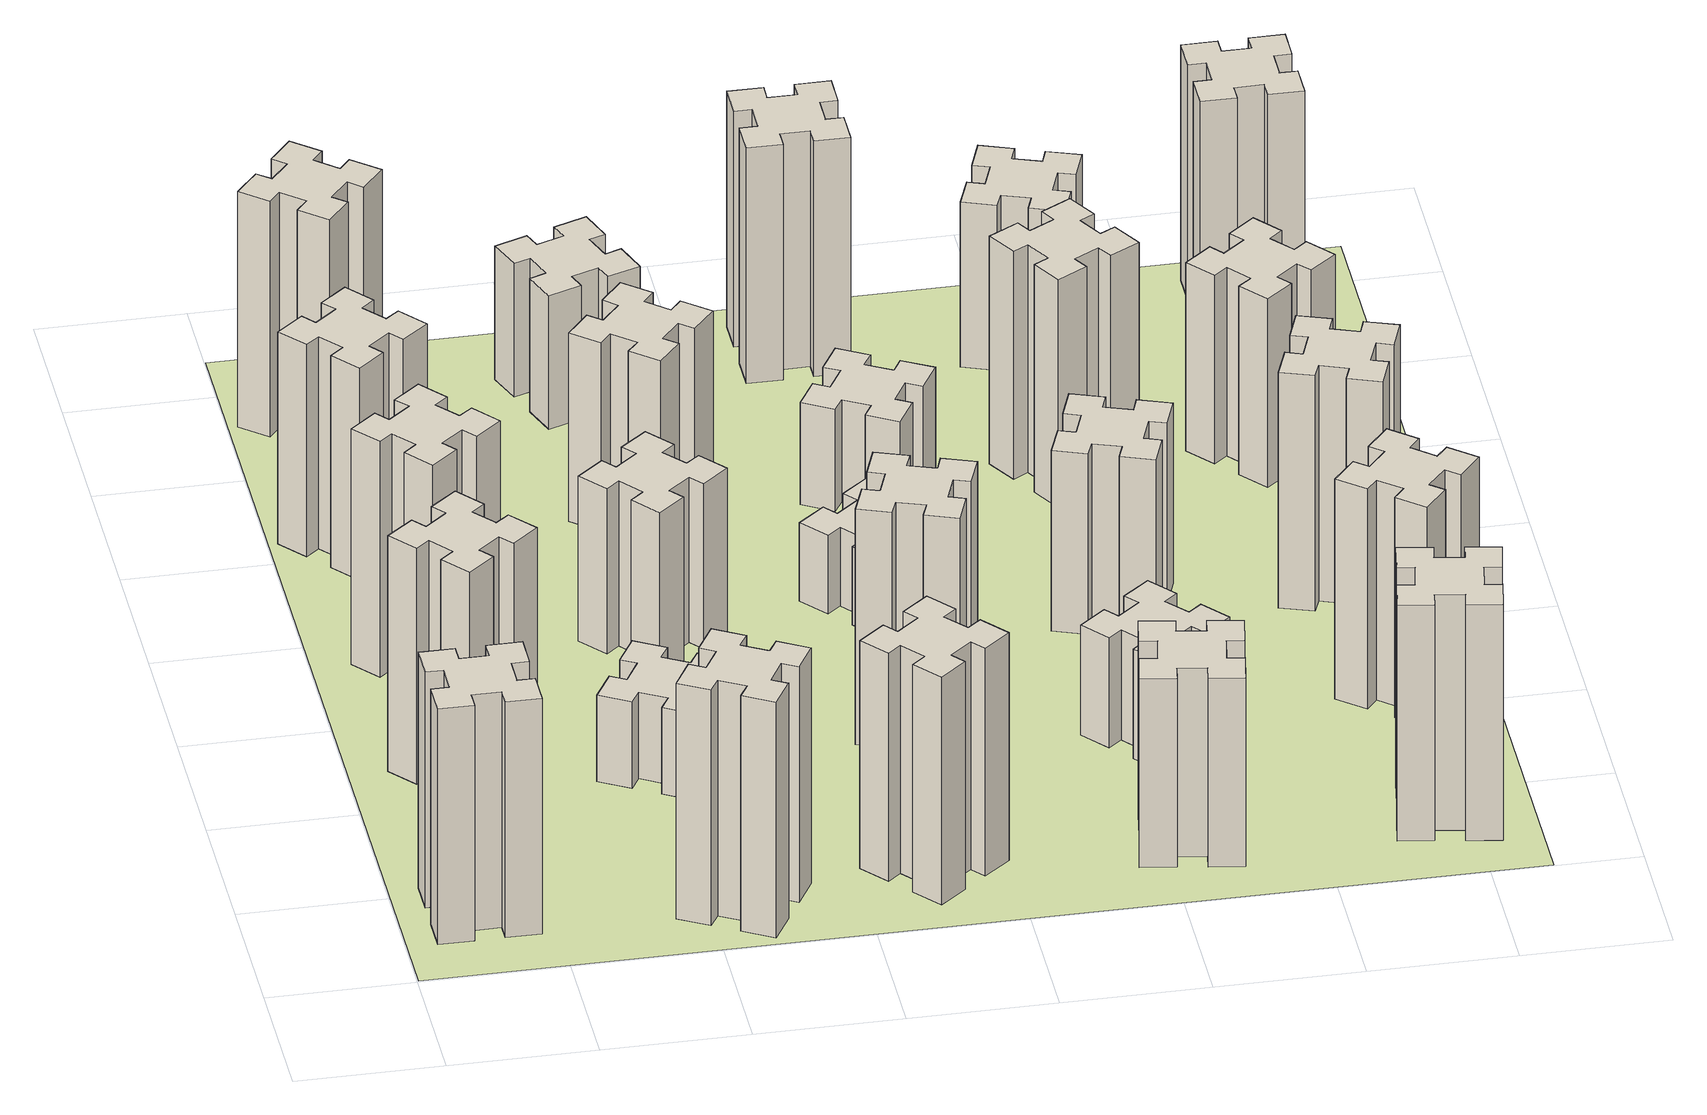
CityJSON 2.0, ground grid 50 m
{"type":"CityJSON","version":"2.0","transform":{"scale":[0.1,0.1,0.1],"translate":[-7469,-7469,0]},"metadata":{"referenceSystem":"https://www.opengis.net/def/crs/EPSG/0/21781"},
"CityObjects":{
"building1":{"type":"Building","attributes":{"class":"1000","function":"1000","usage":"1000","yearOfConstruction":2016,"roofType":"1000","measuredHeight":90,"storeysAboveGround":30,"storeysBelowGround":0},"geometry":[{"type":"Solid","lod":"1","boundaries":[[[[0,1,2,3,4,5,6,7,8,9,10,11,12,13,14,15,16,17,18,19]],[[17,16,20,21]],[[16,15,22,20]],[[15,14,23,22]],[[14,13,24,23]],[[13,12,25,24]],[[12,11,26,25]],[[11,10,27,26]],[[10,9,28,27]],[[9,8,29,28]],[[8,7,30,29]],[[7,6,31,30]],[[6,5,32,31]],[[5,4,33,32]],[[4,3,34,33]],[[3,2,35,34]],[[2,1,36,35]],[[1,0,37,36]],[[0,19,38,37]],[[19,18,39,38]],[[18,17,21,39]],[[24,25,26,27,28,29,30,31,32,33,34,35,36,37,38,39,21,20,22,23]]]]}]},
"building2":{"type":"Building","attributes":{"class":"1000","function":"1000","usage":"1000","yearOfConstruction":2016,"roofType":"1000","measuredHeight":90,"storeysAboveGround":30,"storeysBelowGround":0},"geometry":[{"type":"Solid","lod":"1","boundaries":[[[[40,41,42,43,44,45,46,47,48,49,50,51,52,53,54,55,56,57,58,59]],[[57,56,60,61]],[[56,55,62,60]],[[55,54,63,62]],[[54,53,64,63]],[[53,52,65,64]],[[52,51,66,65]],[[51,50,67,66]],[[50,49,68,67]],[[49,48,69,68]],[[48,47,70,69]],[[47,46,71,70]],[[46,45,72,71]],[[45,44,73,72]],[[44,43,74,73]],[[43,42,75,74]],[[42,41,76,75]],[[41,40,77,76]],[[40,59,78,77]],[[59,58,79,78]],[[58,57,61,79]],[[64,65,66,67,68,69,70,71,72,73,74,75,76,77,78,79,61,60,62,63]]]]}]},
"building3":{"type":"Building","attributes":{"class":"1000","function":"1000","usage":"1000","yearOfConstruction":2016,"roofType":"1000","measuredHeight":90,"storeysAboveGround":30,"storeysBelowGround":0},"geometry":[{"type":"Solid","lod":"1","boundaries":[[[[80,81,82,83,84,85,86,87,88,89,90,91,92,93,94,95,96,97,98,99]],[[97,96,100,101]],[[96,95,102,100]],[[95,94,103,102]],[[94,93,104,103]],[[93,92,105,104]],[[92,91,106,105]],[[91,90,107,106]],[[90,89,108,107]],[[89,88,109,108]],[[88,87,110,109]],[[87,86,111,110]],[[86,85,112,111]],[[85,84,113,112]],[[84,83,114,113]],[[83,82,115,114]],[[82,81,116,115]],[[81,80,117,116]],[[80,99,118,117]],[[99,98,119,118]],[[98,97,101,119]],[[104,105,106,107,108,109,110,111,112,113,114,115,116,117,118,119,101,100,102,103]]]]}]},
"building4":{"type":"Building","attributes":{"class":"1000","function":"1000","usage":"1000","yearOfConstruction":2016,"roofType":"1000","measuredHeight":81,"storeysAboveGround":30,"storeysBelowGround":0},"geometry":[{"type":"Solid","lod":"1","boundaries":[[[[120,121,122,123,124,125,126,127,128,129,130,131,132,133,134,135,136,137,138,139]],[[137,136,140,141]],[[136,135,142,140]],[[135,134,143,142]],[[134,133,144,143]],[[133,132,145,144]],[[132,131,146,145]],[[131,130,147,146]],[[130,129,148,147]],[[129,128,149,148]],[[128,127,150,149]],[[127,126,151,150]],[[126,125,152,151]],[[125,124,153,152]],[[124,123,154,153]],[[123,122,155,154]],[[122,121,156,155]],[[121,120,157,156]],[[120,139,158,157]],[[139,138,159,158]],[[138,137,141,159]],[[144,145,146,147,148,149,150,151,152,153,154,155,156,157,158,159,141,140,142,143]]]]}]},
"building5":{"type":"Building","attributes":{"class":"1000","function":"1000","usage":"1000","yearOfConstruction":2016,"roofType":"1000","measuredHeight":90,"storeysAboveGround":30,"storeysBelowGround":0},"geometry":[{"type":"Solid","lod":"1","boundaries":[[[[160,161,162,163,164,165,166,167,168,169,170,171,172,173,174,175,176,177,178,179]],[[177,176,180,181]],[[176,175,182,180]],[[175,174,183,182]],[[174,173,184,183]],[[173,172,185,184]],[[172,171,186,185]],[[171,170,187,186]],[[170,169,188,187]],[[169,168,189,188]],[[168,167,190,189]],[[167,166,191,190]],[[166,165,192,191]],[[165,164,193,192]],[[164,163,194,193]],[[163,162,195,194]],[[162,161,196,195]],[[161,160,197,196]],[[160,179,198,197]],[[179,178,199,198]],[[178,177,181,199]],[[184,185,186,187,188,189,190,191,192,193,194,195,196,197,198,199,181,180,182,183]]]]}]},
"building6":{"type":"Building","attributes":{"class":"1000","function":"1000","usage":"1000","yearOfConstruction":2016,"roofType":"1000","measuredHeight":90,"storeysAboveGround":30,"storeysBelowGround":0},"geometry":[{"type":"Solid","lod":"1","boundaries":[[[[200,201,202,203,204,205,206,207,208,209,210,211,212,213,214,215,216,217,218,219]],[[217,216,220,221]],[[216,215,222,220]],[[215,214,223,222]],[[214,213,224,223]],[[213,212,225,224]],[[212,211,226,225]],[[211,210,227,226]],[[210,209,228,227]],[[209,208,229,228]],[[208,207,230,229]],[[207,206,231,230]],[[206,205,232,231]],[[205,204,233,232]],[[204,203,234,233]],[[203,202,235,234]],[[202,201,236,235]],[[201,200,237,236]],[[200,219,238,237]],[[219,218,239,238]],[[218,217,221,239]],[[224,225,226,227,228,229,230,231,232,233,234,235,236,237,238,239,221,220,222,223]]]]}]},
"building7":{"type":"Building","attributes":{"class":"1000","function":"1000","usage":"1000","yearOfConstruction":2016,"roofType":"1000","measuredHeight":33,"storeysAboveGround":30,"storeysBelowGround":0},"geometry":[{"type":"Solid","lod":"1","boundaries":[[[[240,241,242,243,244,245,246,247,248,249,250,251,252,253,254,255,256,257,258,259]],[[257,256,260,261]],[[256,255,262,260]],[[255,254,263,262]],[[254,253,264,263]],[[253,252,265,264]],[[252,251,266,265]],[[251,250,267,266]],[[250,249,268,267]],[[249,248,269,268]],[[248,247,270,269]],[[247,246,271,270]],[[246,245,272,271]],[[245,244,273,272]],[[244,243,274,273]],[[243,242,275,274]],[[242,241,276,275]],[[241,240,277,276]],[[240,259,278,277]],[[259,258,279,278]],[[258,257,261,279]],[[264,265,266,267,268,269,270,271,272,273,274,275,276,277,278,279,261,260,262,263]]]]}]},
"building8":{"type":"Building","attributes":{"class":"1000","function":"1000","usage":"1000","yearOfConstruction":2016,"roofType":"1000","measuredHeight":63,"storeysAboveGround":30,"storeysBelowGround":0},"geometry":[{"type":"Solid","lod":"1","boundaries":[[[[280,281,282,283,284,285,286,287,288,289,290,291,292,293,294,295,296,297,298,299]],[[297,296,300,301]],[[296,295,302,300]],[[295,294,303,302]],[[294,293,304,303]],[[293,292,305,304]],[[292,291,306,305]],[[291,290,307,306]],[[290,289,308,307]],[[289,288,309,308]],[[288,287,310,309]],[[287,286,311,310]],[[286,285,312,311]],[[285,284,313,312]],[[284,283,314,313]],[[283,282,315,314]],[[282,281,316,315]],[[281,280,317,316]],[[280,299,318,317]],[[299,298,319,318]],[[298,297,301,319]],[[304,305,306,307,308,309,310,311,312,313,314,315,316,317,318,319,301,300,302,303]]]]}]},
"building9":{"type":"Building","attributes":{"class":"1000","function":"1000","usage":"1000","yearOfConstruction":2016,"roofType":"1000","measuredHeight":87,"storeysAboveGround":30,"storeysBelowGround":0},"geometry":[{"type":"Solid","lod":"1","boundaries":[[[[320,321,322,323,324,325,326,327,328,329,330,331,332,333,334,335,336,337,338,339]],[[337,336,340,341]],[[336,335,342,340]],[[335,334,343,342]],[[334,333,344,343]],[[333,332,345,344]],[[332,331,346,345]],[[331,330,347,346]],[[330,329,348,347]],[[329,328,349,348]],[[328,327,350,349]],[[327,326,351,350]],[[326,325,352,351]],[[325,324,353,352]],[[324,323,354,353]],[[323,322,355,354]],[[322,321,356,355]],[[321,320,357,356]],[[320,339,358,357]],[[339,338,359,358]],[[338,337,341,359]],[[344,345,346,347,348,349,350,351,352,353,354,355,356,357,358,359,341,340,342,343]]]]}]},
"building10":{"type":"Building","attributes":{"class":"1000","function":"1000","usage":"1000","yearOfConstruction":2016,"roofType":"1000","measuredHeight":72,"storeysAboveGround":30,"storeysBelowGround":0},"geometry":[{"type":"Solid","lod":"1","boundaries":[[[[360,361,362,363,364,365,366,367,368,369,370,371,372,373,374,375,376,377,378,379]],[[377,376,380,381]],[[376,375,382,380]],[[375,374,383,382]],[[374,373,384,383]],[[373,372,385,384]],[[372,371,386,385]],[[371,370,387,386]],[[370,369,388,387]],[[369,368,389,388]],[[368,367,390,389]],[[367,366,391,390]],[[366,365,392,391]],[[365,364,393,392]],[[364,363,394,393]],[[363,362,395,394]],[[362,361,396,395]],[[361,360,397,396]],[[360,379,398,397]],[[379,378,399,398]],[[378,377,381,399]],[[384,385,386,387,388,389,390,391,392,393,394,395,396,397,398,399,381,380,382,383]]]]}]},
"building11":{"type":"Building","attributes":{"class":"1000","function":"1000","usage":"1000","yearOfConstruction":2016,"roofType":"1000","measuredHeight":51,"storeysAboveGround":30,"storeysBelowGround":0},"geometry":[{"type":"Solid","lod":"1","boundaries":[[[[400,401,402,403,404,405,406,407,408,409,410,411,412,413,414,415,416,417,418,419]],[[417,416,420,421]],[[416,415,422,420]],[[415,414,423,422]],[[414,413,424,423]],[[413,412,425,424]],[[412,411,426,425]],[[411,410,427,426]],[[410,409,428,427]],[[409,408,429,428]],[[408,407,430,429]],[[407,406,431,430]],[[406,405,432,431]],[[405,404,433,432]],[[404,403,434,433]],[[403,402,435,434]],[[402,401,436,435]],[[401,400,437,436]],[[400,419,438,437]],[[419,418,439,438]],[[418,417,421,439]],[[424,425,426,427,428,429,430,431,432,433,434,435,436,437,438,439,421,420,422,423]]]]}]},
"building12":{"type":"Building","attributes":{"class":"1000","function":"1000","usage":"1000","yearOfConstruction":2016,"roofType":"1000","measuredHeight":90,"storeysAboveGround":30,"storeysBelowGround":0},"geometry":[{"type":"Solid","lod":"1","boundaries":[[[[440,441,442,443,444,445,446,447,448,449,450,451,452,453,454,455,456,457,458,459]],[[457,456,460,461]],[[456,455,462,460]],[[455,454,463,462]],[[454,453,464,463]],[[453,452,465,464]],[[452,451,466,465]],[[451,450,467,466]],[[450,449,468,467]],[[449,448,469,468]],[[448,447,470,469]],[[447,446,471,470]],[[446,445,472,471]],[[445,444,473,472]],[[444,443,474,473]],[[443,442,475,474]],[[442,441,476,475]],[[441,440,477,476]],[[440,459,478,477]],[[459,458,479,478]],[[458,457,461,479]],[[464,465,466,467,468,469,470,471,472,473,474,475,476,477,478,479,461,460,462,463]]]]}]},
"building13":{"type":"Building","attributes":{"class":"1000","function":"1000","usage":"1000","yearOfConstruction":2016,"roofType":"1000","measuredHeight":30,"storeysAboveGround":30,"storeysBelowGround":0},"geometry":[{"type":"Solid","lod":"1","boundaries":[[[[480,481,482,483,484,485,486,487,488,489,490,491,492,493,494,495,496,497,498,499]],[[497,496,500,501]],[[496,495,502,500]],[[495,494,503,502]],[[494,493,504,503]],[[493,492,505,504]],[[492,491,506,505]],[[491,490,507,506]],[[490,489,508,507]],[[489,488,509,508]],[[488,487,510,509]],[[487,486,511,510]],[[486,485,512,511]],[[485,484,513,512]],[[484,483,514,513]],[[483,482,515,514]],[[482,481,516,515]],[[481,480,517,516]],[[480,499,518,517]],[[499,498,519,518]],[[498,497,501,519]],[[504,505,506,507,508,509,510,511,512,513,514,515,516,517,518,519,501,500,502,503]]]]}]},
"building14":{"type":"Building","attributes":{"class":"1000","function":"1000","usage":"1000","yearOfConstruction":2016,"roofType":"1000","measuredHeight":72,"storeysAboveGround":30,"storeysBelowGround":0},"geometry":[{"type":"Solid","lod":"1","boundaries":[[[[520,521,522,523,524,525,526,527,528,529,530,531,532,533,534,535,536,537,538,539]],[[537,536,540,541]],[[536,535,542,540]],[[535,534,543,542]],[[534,533,544,543]],[[533,532,545,544]],[[532,531,546,545]],[[531,530,547,546]],[[530,529,548,547]],[[529,528,549,548]],[[528,527,550,549]],[[527,526,551,550]],[[526,525,552,551]],[[525,524,553,552]],[[524,523,554,553]],[[523,522,555,554]],[[522,521,556,555]],[[521,520,557,556]],[[520,539,558,557]],[[539,538,559,558]],[[538,537,541,559]],[[544,545,546,547,548,549,550,551,552,553,554,555,556,557,558,559,541,540,542,543]]]]}]},
"building15":{"type":"Building","attributes":{"class":"1000","function":"1000","usage":"1000","yearOfConstruction":2016,"roofType":"1000","measuredHeight":39,"storeysAboveGround":30,"storeysBelowGround":0},"geometry":[{"type":"Solid","lod":"1","boundaries":[[[[560,561,562,563,564,565,566,567,568,569,570,571,572,573,574,575,576,577,578,579]],[[577,576,580,581]],[[576,575,582,580]],[[575,574,583,582]],[[574,573,584,583]],[[573,572,585,584]],[[572,571,586,585]],[[571,570,587,586]],[[570,569,588,587]],[[569,568,589,588]],[[568,567,590,589]],[[567,566,591,590]],[[566,565,592,591]],[[565,564,593,592]],[[564,563,594,593]],[[563,562,595,594]],[[562,561,596,595]],[[561,560,597,596]],[[560,579,598,597]],[[579,578,599,598]],[[578,577,581,599]],[[584,585,586,587,588,589,590,591,592,593,594,595,596,597,598,599,581,580,582,583]]]]}]},
"building16":{"type":"Building","attributes":{"class":"1000","function":"1000","usage":"1000","yearOfConstruction":2016,"roofType":"1000","measuredHeight":90,"storeysAboveGround":30,"storeysBelowGround":0},"geometry":[{"type":"Solid","lod":"1","boundaries":[[[[600,601,602,603,604,605,606,607,608,609,610,611,612,613,614,615,616,617,618,619]],[[617,616,620,621]],[[616,615,622,620]],[[615,614,623,622]],[[614,613,624,623]],[[613,612,625,624]],[[612,611,626,625]],[[611,610,627,626]],[[610,609,628,627]],[[609,608,629,628]],[[608,607,630,629]],[[607,606,631,630]],[[606,605,632,631]],[[605,604,633,632]],[[604,603,634,633]],[[603,602,635,634]],[[602,601,636,635]],[[601,600,637,636]],[[600,619,638,637]],[[619,618,639,638]],[[618,617,621,639]],[[624,625,626,627,628,629,630,631,632,633,634,635,636,637,638,639,621,620,622,623]]]]}]},
"building17":{"type":"Building","attributes":{"class":"1000","function":"1000","usage":"1000","yearOfConstruction":2016,"roofType":"1000","measuredHeight":42,"storeysAboveGround":30,"storeysBelowGround":0},"geometry":[{"type":"Solid","lod":"1","boundaries":[[[[640,641,642,643,644,645,646,647,648,649,650,651,652,653,654,655,656,657,658,659]],[[657,656,660,661]],[[656,655,662,660]],[[655,654,663,662]],[[654,653,664,663]],[[653,652,665,664]],[[652,651,666,665]],[[651,650,667,666]],[[650,649,668,667]],[[649,648,669,668]],[[648,647,670,669]],[[647,646,671,670]],[[646,645,672,671]],[[645,644,673,672]],[[644,643,674,673]],[[643,642,675,674]],[[642,641,676,675]],[[641,640,677,676]],[[640,659,678,677]],[[659,658,679,678]],[[658,657,661,679]],[[664,665,666,667,668,669,670,671,672,673,674,675,676,677,678,679,661,660,662,663]]]]}]},
"building18":{"type":"Building","attributes":{"class":"1000","function":"1000","usage":"1000","yearOfConstruction":2016,"roofType":"1000","measuredHeight":69,"storeysAboveGround":30,"storeysBelowGround":0},"geometry":[{"type":"Solid","lod":"1","boundaries":[[[[680,681,682,683,684,685,686,687,688,689,690,691,692,693,694,695,696,697,698,699]],[[697,696,700,701]],[[696,695,702,700]],[[695,694,703,702]],[[694,693,704,703]],[[693,692,705,704]],[[692,691,706,705]],[[691,690,707,706]],[[690,689,708,707]],[[689,688,709,708]],[[688,687,710,709]],[[687,686,711,710]],[[686,685,712,711]],[[685,684,713,712]],[[684,683,714,713]],[[683,682,715,714]],[[682,681,716,715]],[[681,680,717,716]],[[680,699,718,717]],[[699,698,719,718]],[[698,697,701,719]],[[704,705,706,707,708,709,710,711,712,713,714,715,716,717,718,719,701,700,702,703]]]]}]},
"building19":{"type":"Building","attributes":{"class":"1000","function":"1000","usage":"1000","yearOfConstruction":2016,"roofType":"1000","measuredHeight":87,"storeysAboveGround":30,"storeysBelowGround":0},"geometry":[{"type":"Solid","lod":"1","boundaries":[[[[720,721,722,723,724,725,726,727,728,729,730,731,732,733,734,735,736,737,738,739]],[[737,736,740,741]],[[736,735,742,740]],[[735,734,743,742]],[[734,733,744,743]],[[733,732,745,744]],[[732,731,746,745]],[[731,730,747,746]],[[730,729,748,747]],[[729,728,749,748]],[[728,727,750,749]],[[727,726,751,750]],[[726,725,752,751]],[[725,724,753,752]],[[724,723,754,753]],[[723,722,755,754]],[[722,721,756,755]],[[721,720,757,756]],[[720,739,758,757]],[[739,738,759,758]],[[738,737,741,759]],[[744,745,746,747,748,749,750,751,752,753,754,755,756,757,758,759,741,740,742,743]]]]}]},
"building20":{"type":"Building","attributes":{"class":"1000","function":"1000","usage":"1000","yearOfConstruction":2016,"roofType":"1000","measuredHeight":90,"storeysAboveGround":30,"storeysBelowGround":0},"geometry":[{"type":"Solid","lod":"1","boundaries":[[[[760,761,762,763,764,765,766,767,768,769,770,771,772,773,774,775,776,777,778,779]],[[777,776,780,781]],[[776,775,782,780]],[[775,774,783,782]],[[774,773,784,783]],[[773,772,785,784]],[[772,771,786,785]],[[771,770,787,786]],[[770,769,788,787]],[[769,768,789,788]],[[768,767,790,789]],[[767,766,791,790]],[[766,765,792,791]],[[765,764,793,792]],[[764,763,794,793]],[[763,762,795,794]],[[762,761,796,795]],[[761,760,797,796]],[[760,779,798,797]],[[779,778,799,798]],[[778,777,781,799]],[[784,785,786,787,788,789,790,791,792,793,794,795,796,797,798,799,781,780,782,783]]]]}]},
"building21":{"type":"Building","attributes":{"class":"1000","function":"1000","usage":"1000","yearOfConstruction":2016,"roofType":"1000","measuredHeight":63,"storeysAboveGround":30,"storeysBelowGround":0},"geometry":[{"type":"Solid","lod":"1","boundaries":[[[[800,801,802,803,804,805,806,807,808,809,810,811,812,813,814,815,816,817,818,819]],[[817,816,820,821]],[[816,815,822,820]],[[815,814,823,822]],[[814,813,824,823]],[[813,812,825,824]],[[812,811,826,825]],[[811,810,827,826]],[[810,809,828,827]],[[809,808,829,828]],[[808,807,830,829]],[[807,806,831,830]],[[806,805,832,831]],[[805,804,833,832]],[[804,803,834,833]],[[803,802,835,834]],[[802,801,836,835]],[[801,800,837,836]],[[800,819,838,837]],[[819,818,839,838]],[[818,817,821,839]],[[824,825,826,827,828,829,830,831,832,833,834,835,836,837,838,839,821,820,822,823]]]]}]},
"building22":{"type":"Building","attributes":{"class":"1000","function":"1000","usage":"1000","yearOfConstruction":2016,"roofType":"1000","measuredHeight":84,"storeysAboveGround":30,"storeysBelowGround":0},"geometry":[{"type":"Solid","lod":"1","boundaries":[[[[840,841,842,843,844,845,846,847,848,849,850,851,852,853,854,855,856,857,858,859]],[[857,856,860,861]],[[856,855,862,860]],[[855,854,863,862]],[[854,853,864,863]],[[853,852,865,864]],[[852,851,866,865]],[[851,850,867,866]],[[850,849,868,867]],[[849,848,869,868]],[[848,847,870,869]],[[847,846,871,870]],[[846,845,872,871]],[[845,844,873,872]],[[844,843,874,873]],[[843,842,875,874]],[[842,841,876,875]],[[841,840,877,876]],[[840,859,878,877]],[[859,858,879,878]],[[858,857,861,879]],[[864,865,866,867,868,869,870,871,872,873,874,875,876,877,878,879,861,860,862,863]]]]}]},
"building23":{"type":"Building","attributes":{"class":"1000","function":"1000","usage":"1000","yearOfConstruction":2016,"roofType":"1000","measuredHeight":90,"storeysAboveGround":30,"storeysBelowGround":0},"geometry":[{"type":"Solid","lod":"1","boundaries":[[[[880,881,882,883,884,885,886,887,888,889,890,891,892,893,894,895,896,897,898,899]],[[897,896,900,901]],[[896,895,902,900]],[[895,894,903,902]],[[894,893,904,903]],[[893,892,905,904]],[[892,891,906,905]],[[891,890,907,906]],[[890,889,908,907]],[[889,888,909,908]],[[888,887,910,909]],[[887,886,911,910]],[[886,885,912,911]],[[885,884,913,912]],[[884,883,914,913]],[[883,882,915,914]],[[882,881,916,915]],[[881,880,917,916]],[[880,899,918,917]],[[899,898,919,918]],[[898,897,901,919]],[[904,905,906,907,908,909,910,911,912,913,914,915,916,917,918,919,901,900,902,903]]]]}]},
"building24":{"type":"Building","attributes":{"class":"1000","function":"1000","usage":"1000","yearOfConstruction":2016,"roofType":"1000","measuredHeight":72,"storeysAboveGround":30,"storeysBelowGround":0},"geometry":[{"type":"Solid","lod":"1","boundaries":[[[[920,921,922,923,924,925,926,927,928,929,930,931,932,933,934,935,936,937,938,939]],[[937,936,940,941]],[[936,935,942,940]],[[935,934,943,942]],[[934,933,944,943]],[[933,932,945,944]],[[932,931,946,945]],[[931,930,947,946]],[[930,929,948,947]],[[929,928,949,948]],[[928,927,950,949]],[[927,926,951,950]],[[926,925,952,951]],[[925,924,953,952]],[[924,923,954,953]],[[923,922,955,954]],[[922,921,956,955]],[[921,920,957,956]],[[920,939,958,957]],[[939,938,959,958]],[[938,937,941,959]],[[944,945,946,947,948,949,950,951,952,953,954,955,956,957,958,959,941,940,942,943]]]]}]},
"building25":{"type":"Building","attributes":{"class":"1000","function":"1000","usage":"1000","yearOfConstruction":2016,"roofType":"1000","measuredHeight":90,"storeysAboveGround":30,"storeysBelowGround":0},"geometry":[{"type":"Solid","lod":"1","boundaries":[[[[960,961,962,963,964,965,966,967,968,969,970,971,972,973,974,975,976,977,978,979]],[[977,976,980,981]],[[976,975,982,980]],[[975,974,983,982]],[[974,973,984,983]],[[973,972,985,984]],[[972,971,986,985]],[[971,970,987,986]],[[970,969,988,987]],[[969,968,989,988]],[[968,967,990,989]],[[967,966,991,990]],[[966,965,992,991]],[[965,964,993,992]],[[964,963,994,993]],[[963,962,995,994]],[[962,961,996,995]],[[961,960,997,996]],[[960,979,998,997]],[[979,978,999,998]],[[978,977,981,999]],[[984,985,986,987,988,989,990,991,992,993,994,995,996,997,998,999,981,980,982,983]]]]}]},
"landuse1":{"type":"LandUse","attributes":{"name":"plot1","function":"1010"},"geometry":[{"type":"MultiSurface","lod":"1","boundaries":[[[1000,1001,1002,1003]]]}]}
},
"vertices":[
[165,425,0],[165,325,0],[105,325,0],[105,205,0],[225,205,0],[225,265,0],[325,265,0],[325,205,0],[445,205,0],[445,325,0],[385,325,0],[385,425,0],[445,425,0],[445,545,0],[325,545,0],[325,485,0],[225,485,0],[225,545,0],[105,545,0],[105,425,0],[225,485,900],[225,545,900],[325,485,900],[325,545,900],[445,545,900],[445,425,900],[385,425,900],[385,325,900],[445,325,900],[445,205,900],[325,205,900],[325,265,900],[225,265,900],[225,205,900],[105,205,900],[105,325,900],[165,325,900],[165,425,900],[105,425,900],[105,545,900],
[492,1248,0],[427,1324,0],[473,1363,0],[396,1455,0],[304,1378,0],[343,1332,0],[266,1267,0],[228,1313,0],[136,1236,0],[213,1144,0],[259,1183,0],[323,1106,0],[277,1068,0],[354,976,0],[446,1053,0],[408,1099,0],[484,1163,0],[523,1117,0],[615,1194,0],[538,1286,0],[484,1163,900],[523,1117,900],[408,1099,900],[446,1053,900],[354,976,900],[277,1068,900],[323,1106,900],[259,1183,900],[213,1144,900],[136,1236,900],[228,1313,900],[266,1267,900],[343,1332,900],[304,1378,900],[396,1455,900],[473,1363,900],[427,1324,900],[492,1248,900],[538,1286,900],[615,1194,900],
[492,1888,0],[427,1964,0],[473,2003,0],[396,2095,0],[304,2018,0],[343,1972,0],[266,1907,0],[228,1953,0],[136,1876,0],[213,1784,0],[259,1823,0],[323,1746,0],[277,1708,0],[354,1616,0],[446,1693,0],[408,1739,0],[484,1803,0],[523,1757,0],[615,1834,0],[538,1926,0],[484,1803,900],[523,1757,900],[408,1739,900],[446,1693,900],[354,1616,900],[277,1708,900],[323,1746,900],[259,1823,900],[213,1784,900],[136,1876,900],[228,1953,900],[266,1907,900],[343,1972,900],[304,2018,900],[396,2095,900],[473,2003,900],[427,1964,900],[492,1888,900],[538,1926,900],[615,1834,900],
[243,2712,0],[166,2647,0],[128,2693,0],[36,2616,0],[113,2524,0],[159,2563,0],[223,2486,0],[177,2448,0],[254,2356,0],[346,2433,0],[308,2479,0],[384,2543,0],[423,2497,0],[515,2574,0],[438,2666,0],[392,2628,0],[327,2704,0],[373,2743,0],[296,2835,0],[204,2758,0],[327,2704,810],[373,2743,810],[392,2628,810],[438,2666,810],[515,2574,810],[423,2497,810],[384,2543,810],[308,2479,810],[346,2433,810],[254,2356,810],[177,2448,810],[223,2486,810],[159,2563,810],[113,2524,810],[36,2616,810],[128,2693,810],[166,2647,810],[243,2712,810],[204,2758,810],[296,2835,810],
[1214,346,0],[1127,396,0],[1157,448,0],[1053,508,0],[993,404,0],[1045,374,0],[995,287,0],[943,317,0],[883,213,0],[987,153,0],[1017,205,0],[1104,155,0],[1074,103,0],[1178,43,0],[1238,147,0],[1186,177,0],[1236,264,0],[1288,234,0],[1348,338,0],[1244,398,0],[1236,264,900],[1288,234,900],[1186,177,900],[1238,147,900],[1178,43,900],[1074,103,900],[1104,155,900],[1017,205,900],[987,153,900],[883,213,900],[943,317,900],[995,287,900],[1045,374,900],[993,404,900],[1053,508,900],[1157,448,900],[1127,396,900],[1214,346,900],[1244,398,900],[1348,338,900],
[384,3387,0],[308,3452,0],[346,3498,0],[254,3575,0],[177,3483,0],[223,3444,0],[159,3368,0],[113,3406,0],[36,3314,0],[128,3237,0],[166,3283,0],[243,3219,0],[204,3173,0],[296,3096,0],[373,3188,0],[327,3226,0],[392,3303,0],[438,3264,0],[515,3356,0],[423,3433,0],[392,3303,900],[438,3264,900],[327,3226,900],[373,3188,900],[296,3096,900],[204,3173,900],[243,3219,900],[166,3283,900],[128,3237,900],[36,3314,900],[113,3406,900],[159,3368,900],[223,3444,900],[177,3483,900],[254,3575,900],[346,3498,900],[308,3452,900],[384,3387,900],[423,3433,900],[515,3356,900],
[1086,1017,0],[1136,1104,0],[1188,1074,0],[1248,1178,0],[1144,1238,0],[1114,1186,0],[1027,1236,0],[1057,1288,0],[953,1348,0],[893,1244,0],[945,1214,0],[895,1127,0],[843,1157,0],[783,1053,0],[887,993,0],[917,1045,0],[1004,995,0],[974,943,0],[1078,883,0],[1138,987,0],[1004,995,330],[974,943,330],[917,1045,330],[887,993,330],[783,1053,330],[843,1157,330],[895,1127,330],[945,1214,330],[893,1244,330],[953,1348,330],[1057,1288,330],[1027,1236,330],[1114,1186,330],[1144,1238,330],[1248,1178,330],[1188,1074,330],[1136,1104,330],[1086,1017,330],[1138,987,330],[1078,883,330],
[1083,1972,0],[1006,1907,0],[968,1953,0],[876,1876,0],[953,1784,0],[999,1823,0],[1063,1746,0],[1017,1708,0],[1094,1616,0],[1186,1693,0],[1148,1739,0],[1224,1803,0],[1263,1757,0],[1355,1834,0],[1278,1926,0],[1232,1888,0],[1167,1964,0],[1213,2003,0],[1136,2095,0],[1044,2018,0],[1167,1964,630],[1213,2003,630],[1232,1888,630],[1278,1926,630],[1355,1834,630],[1263,1757,630],[1224,1803,630],[1148,1739,630],[1186,1693,630],[1094,1616,630],[1017,1708,630],[1063,1746,630],[999,1823,630],[953,1784,630],[876,1876,630],[968,1953,630],[1006,1907,630],[1083,1972,630],[1044,2018,630],[1136,2095,630],
[1639,343,0],[1703,266,0],[1657,228,0],[1734,136,0],[1826,213,0],[1788,259,0],[1864,323,0],[1903,277,0],[1995,354,0],[1918,446,0],[1872,408,0],[1807,484,0],[1853,523,0],[1776,615,0],[1684,538,0],[1723,492,0],[1646,427,0],[1608,473,0],[1516,396,0],[1593,304,0],[1646,427,870],[1608,473,870],[1723,492,870],[1684,538,870],[1776,615,870],[1853,523,870],[1807,484,870],[1872,408,870],[1918,446,870],[1995,354,870],[1903,277,870],[1864,323,870],[1788,259,870],[1826,213,870],[1734,136,870],[1657,228,870],[1703,266,870],[1639,343,870],[1593,304,870],[1516,396,870],
[1267,2486,0],[1332,2563,0],[1378,2524,0],[1455,2616,0],[1363,2693,0],[1324,2647,0],[1248,2712,0],[1286,2758,0],[1194,2835,0],[1117,2743,0],[1163,2704,0],[1099,2628,0],[1053,2666,0],[976,2574,0],[1068,2497,0],[1106,2543,0],[1183,2479,0],[1144,2433,0],[1236,2356,0],[1313,2448,0],[1183,2479,720],[1144,2433,720],[1106,2543,720],[1068,2497,720],[976,2574,720],[1053,2666,720],[1099,2628,720],[1163,2704,720],[1117,2743,720],[1194,2835,720],[1286,2758,720],[1248,2712,720],[1324,2647,720],[1363,2693,720],[1455,2616,720],[1378,2524,720],[1332,2563,720],[1267,2486,720],[1313,2448,720],[1236,2356,720],
[1125,3456,0],[1031,3422,0],[1010,3478,0],[897,3437,0],[939,3324,0],[995,3345,0],[1029,3251,0],[973,3230,0],[1014,3117,0],[1127,3159,0],[1106,3215,0],[1200,3249,0],[1220,3193,0],[1333,3234,0],[1292,3347,0],[1236,3326,0],[1202,3420,0],[1258,3440,0],[1217,3553,0],[1104,3512,0],[1202,3420,510],[1258,3440,510],[1236,3326,510],[1292,3347,510],[1333,3234,510],[1220,3193,510],[1200,3249,510],[1106,3215,510],[1127,3159,510],[1014,3117,510],[973,3230,510],[1029,3251,510],[995,3345,510],[939,3324,510],[897,3437,510],[1010,3478,510],[1031,3422,510],[1125,3456,510],[1104,3512,510],[1217,3553,510],
[1769,1300,0],[1735,1206,0],[1679,1227,0],[1637,1114,0],[1750,1073,0],[1771,1129,0],[1865,1095,0],[1844,1039,0],[1957,997,0],[1998,1110,0],[1942,1131,0],[1976,1225,0],[2032,1204,0],[2073,1317,0],[1960,1358,0],[1940,1302,0],[1846,1336,0],[1867,1392,0],[1754,1433,0],[1713,1320,0],[1846,1336,900],[1867,1392,900],[1940,1302,900],[1960,1358,900],[2073,1317,900],[2032,1204,900],[1976,1225,900],[1942,1131,900],[1998,1110,900],[1957,997,900],[1844,1039,900],[1865,1095,900],[1771,1129,900],[1750,1073,900],[1637,1114,900],[1679,1227,900],[1735,1206,900],[1769,1300,900],[1713,1320,900],[1754,1433,900],
[1972,1988,0],[1907,2064,0],[1953,2103,0],[1876,2195,0],[1784,2118,0],[1823,2072,0],[1746,2007,0],[1708,2053,0],[1616,1976,0],[1693,1884,0],[1739,1923,0],[1803,1846,0],[1757,1808,0],[1834,1716,0],[1926,1793,0],[1888,1839,0],[1964,1903,0],[2003,1857,0],[2095,1934,0],[2018,2026,0],[1964,1903,300],[2003,1857,300],[1888,1839,300],[1926,1793,300],[1834,1716,300],[1757,1808,300],[1803,1846,300],[1739,1923,300],[1693,1884,300],[1616,1976,300],[1708,2053,300],[1746,2007,300],[1823,2072,300],[1784,2118,300],[1876,2195,300],[1953,2103,300],[1907,2064,300],[1972,1988,300],[2018,2026,300],[2095,1934,300],
[2496,444,0],[2478,345,0],[2419,356,0],[2398,237,0],[2517,217,0],[2527,276,0],[2625,258,0],[2615,199,0],[2733,178,0],[2754,297,0],[2695,307,0],[2712,405,0],[2771,395,0],[2792,513,0],[2674,534,0],[2664,475,0],[2565,492,0],[2576,551,0],[2457,572,0],[2437,454,0],[2565,492,720],[2576,551,720],[2664,475,720],[2674,534,720],[2792,513,720],[2771,395,720],[2712,405,720],[2695,307,720],[2754,297,720],[2733,178,720],[2615,199,720],[2625,258,720],[2527,276,720],[2517,217,720],[2398,237,720],[2419,356,720],[2478,345,720],[2496,444,720],[2437,454,720],[2457,572,720],
[2026,2497,0],[2076,2584,0],[2128,2554,0],[2188,2658,0],[2084,2718,0],[2054,2666,0],[1967,2716,0],[1997,2768,0],[1893,2828,0],[1833,2724,0],[1885,2694,0],[1835,2607,0],[1783,2637,0],[1723,2533,0],[1827,2473,0],[1857,2525,0],[1944,2475,0],[1914,2423,0],[2018,2363,0],[2078,2467,0],[1944,2475,390],[1914,2423,390],[1857,2525,390],[1827,2473,390],[1723,2533,390],[1783,2637,390],[1835,2607,390],[1885,2694,390],[1833,2724,390],[1893,2828,390],[1997,2768,390],[1967,2716,390],[2054,2666,390],[2084,2718,390],[2188,2658,390],[2128,2554,390],[2076,2584,390],[2026,2497,390],[2078,2467,390],[2018,2363,390],
[1745,3485,0],[1745,3385,0],[1685,3385,0],[1685,3265,0],[1805,3265,0],[1805,3325,0],[1905,3325,0],[1905,3265,0],[2025,3265,0],[2025,3385,0],[1965,3385,0],[1965,3485,0],[2025,3485,0],[2025,3605,0],[1905,3605,0],[1905,3545,0],[1805,3545,0],[1805,3605,0],[1685,3605,0],[1685,3485,0],[1805,3545,900],[1805,3605,900],[1905,3545,900],[1905,3605,900],[2025,3605,900],[2025,3485,900],[1965,3485,900],[1965,3385,900],[2025,3385,900],[2025,3265,900],[1905,3265,900],[1905,3325,900],[1805,3325,900],[1805,3265,900],[1685,3265,900],[1685,3385,900],[1745,3385,900],[1745,3485,900],[1685,3485,900],[1685,3605,900],
[2563,1132,0],[2486,1067,0],[2448,1113,0],[2356,1036,0],[2433,944,0],[2479,983,0],[2543,906,0],[2497,868,0],[2574,776,0],[2666,853,0],[2628,899,0],[2704,963,0],[2743,917,0],[2835,994,0],[2758,1086,0],[2712,1048,0],[2647,1124,0],[2693,1163,0],[2616,1255,0],[2524,1178,0],[2647,1124,420],[2693,1163,420],[2712,1048,420],[2758,1086,420],[2835,994,420],[2743,917,420],[2704,963,420],[2628,899,420],[2666,853,420],[2574,776,420],[2497,868,420],[2543,906,420],[2479,983,420],[2433,944,420],[2356,1036,420],[2448,1113,420],[2486,1067,420],[2563,1132,420],[2524,1178,420],[2616,1255,420],
[2682,1671,0],[2716,1765,0],[2772,1744,0],[2813,1857,0],[2700,1898,0],[2680,1842,0],[2586,1876,0],[2607,1932,0],[2494,1973,0],[2453,1860,0],[2509,1840,0],[2475,1746,0],[2419,1767,0],[2377,1654,0],[2490,1613,0],[2511,1669,0],[2605,1635,0],[2584,1579,0],[2697,1537,0],[2738,1650,0],[2605,1635,690],[2584,1579,690],[2511,1669,690],[2490,1613,690],[2377,1654,690],[2419,1767,690],[2475,1746,690],[2509,1840,690],[2453,1860,690],[2494,1973,690],[2607,1932,690],[2586,1876,690],[2680,1842,690],[2700,1898,690],[2813,1857,690],[2772,1744,690],[2716,1765,690],[2682,1671,690],[2738,1650,690],[2697,1537,690],
[2607,2475,0],[2694,2525,0],[2724,2473,0],[2828,2533,0],[2768,2637,0],[2716,2607,0],[2666,2694,0],[2718,2724,0],[2658,2828,0],[2554,2768,0],[2584,2716,0],[2497,2666,0],[2467,2718,0],[2363,2658,0],[2423,2554,0],[2475,2584,0],[2525,2497,0],[2473,2467,0],[2533,2363,0],[2637,2423,0],[2525,2497,870],[2473,2467,870],[2475,2584,870],[2423,2554,870],[2363,2658,870],[2467,2718,870],[2497,2666,870],[2584,2716,870],[2554,2768,870],[2658,2828,870],[2718,2724,870],[2666,2694,870],[2716,2607,870],[2768,2637,870],[2828,2533,870],[2724,2473,870],[2694,2525,870],[2607,2475,870],[2637,2423,870],[2533,2363,870],
[3504,475,0],[3405,492,0],[3416,551,0],[3297,572,0],[3277,454,0],[3336,444,0],[3318,345,0],[3259,356,0],[3238,237,0],[3357,217,0],[3367,276,0],[3465,258,0],[3455,199,0],[3573,178,0],[3594,297,0],[3535,307,0],[3552,405,0],[3611,395,0],[3632,513,0],[3514,534,0],[3552,405,900],[3611,395,900],[3535,307,900],[3594,297,900],[3573,178,900],[3455,199,900],[3465,258,900],[3367,276,900],[3357,217,900],[3238,237,900],[3259,356,900],[3318,345,900],[3336,444,900],[3277,454,900],[3297,572,900],[3416,551,900],[3405,492,900],[3504,475,900],[3514,534,900],[3632,513,900],
[2511,3249,0],[2605,3215,0],[2584,3159,0],[2697,3117,0],[2738,3230,0],[2682,3251,0],[2716,3345,0],[2772,3324,0],[2813,3437,0],[2700,3478,0],[2680,3422,0],[2586,3456,0],[2607,3512,0],[2494,3553,0],[2453,3440,0],[2509,3420,0],[2475,3326,0],[2419,3347,0],[2377,3234,0],[2490,3193,0],[2475,3326,630],[2419,3347,630],[2509,3420,630],[2453,3440,630],[2494,3553,630],[2607,3512,630],[2586,3456,630],[2680,3422,630],[2700,3478,630],[2813,3437,630],[2772,3324,630],[2716,3345,630],[2682,3251,630],[2738,3230,630],[2697,3117,630],[2584,3159,630],[2605,3215,630],[2511,3249,630],[2490,3193,630],[2377,3234,630],
[3487,1006,0],[3552,1083,0],[3598,1044,0],[3675,1136,0],[3583,1213,0],[3544,1167,0],[3468,1232,0],[3506,1278,0],[3414,1355,0],[3337,1263,0],[3383,1224,0],[3319,1148,0],[3273,1186,0],[3196,1094,0],[3288,1017,0],[3326,1063,0],[3403,999,0],[3364,953,0],[3456,876,0],[3533,968,0],[3403,999,840],[3364,953,840],[3326,1063,840],[3288,1017,840],[3196,1094,840],[3273,1186,840],[3319,1148,840],[3383,1224,840],[3337,1263,840],[3414,1355,840],[3506,1278,840],[3468,1232,840],[3544,1167,840],[3583,1213,840],[3675,1136,840],[3598,1044,840],[3552,1083,840],[3487,1006,840],[3533,968,840],[3456,876,840],
[3420,1842,0],[3326,1876,0],[3347,1932,0],[3234,1973,0],[3193,1860,0],[3249,1840,0],[3215,1746,0],[3159,1767,0],[3117,1654,0],[3230,1613,0],[3251,1669,0],[3345,1635,0],[3324,1579,0],[3437,1537,0],[3478,1650,0],[3422,1671,0],[3456,1765,0],[3512,1744,0],[3553,1857,0],[3440,1898,0],[3456,1765,900],[3512,1744,900],[3422,1671,900],[3478,1650,900],[3437,1537,900],[3324,1579,900],[3345,1635,900],[3251,1669,900],[3230,1613,900],[3117,1654,900],[3159,1767,900],[3215,1746,900],[3249,1840,900],[3193,1860,900],[3234,1973,900],[3347,1932,900],[3326,1876,900],[3420,1842,900],[3440,1898,900],[3553,1857,900],
[3119,2563,0],[3183,2486,0],[3137,2448,0],[3214,2356,0],[3306,2433,0],[3268,2479,0],[3344,2543,0],[3383,2497,0],[3475,2574,0],[3398,2666,0],[3352,2628,0],[3287,2704,0],[3333,2743,0],[3256,2835,0],[3164,2758,0],[3203,2712,0],[3126,2647,0],[3088,2693,0],[2996,2616,0],[3073,2524,0],[3126,2647,720],[3088,2693,720],[3203,2712,720],[3164,2758,720],[3256,2835,720],[3333,2743,720],[3287,2704,720],[3352,2628,720],[3398,2666,720],[3475,2574,720],[3383,2497,720],[3344,2543,720],[3268,2479,720],[3306,2433,720],[3214,2356,720],[3137,2448,720],[3183,2486,720],[3119,2563,720],[3073,2524,720],[2996,2616,720],
[3285,3325,0],[3385,3325,0],[3385,3265,0],[3505,3265,0],[3505,3385,0],[3445,3385,0],[3445,3485,0],[3505,3485,0],[3505,3605,0],[3385,3605,0],[3385,3545,0],[3285,3545,0],[3285,3605,0],[3165,3605,0],[3165,3485,0],[3225,3485,0],[3225,3385,0],[3165,3385,0],[3165,3265,0],[3285,3265,0],[3225,3385,900],[3165,3385,900],[3225,3485,900],[3165,3485,900],[3165,3605,900],[3285,3605,900],[3285,3545,900],[3385,3545,900],[3385,3605,900],[3505,3605,900],[3505,3485,900],[3445,3485,900],[3445,3385,900],[3505,3385,900],[3505,3265,900],[3385,3265,900],[3385,3325,900],[3285,3325,900],[3285,3265,900],[3165,3265,900],
[5,3705,0],[3705,3705,0],[3705,5,0],[5,5,0]
]}
